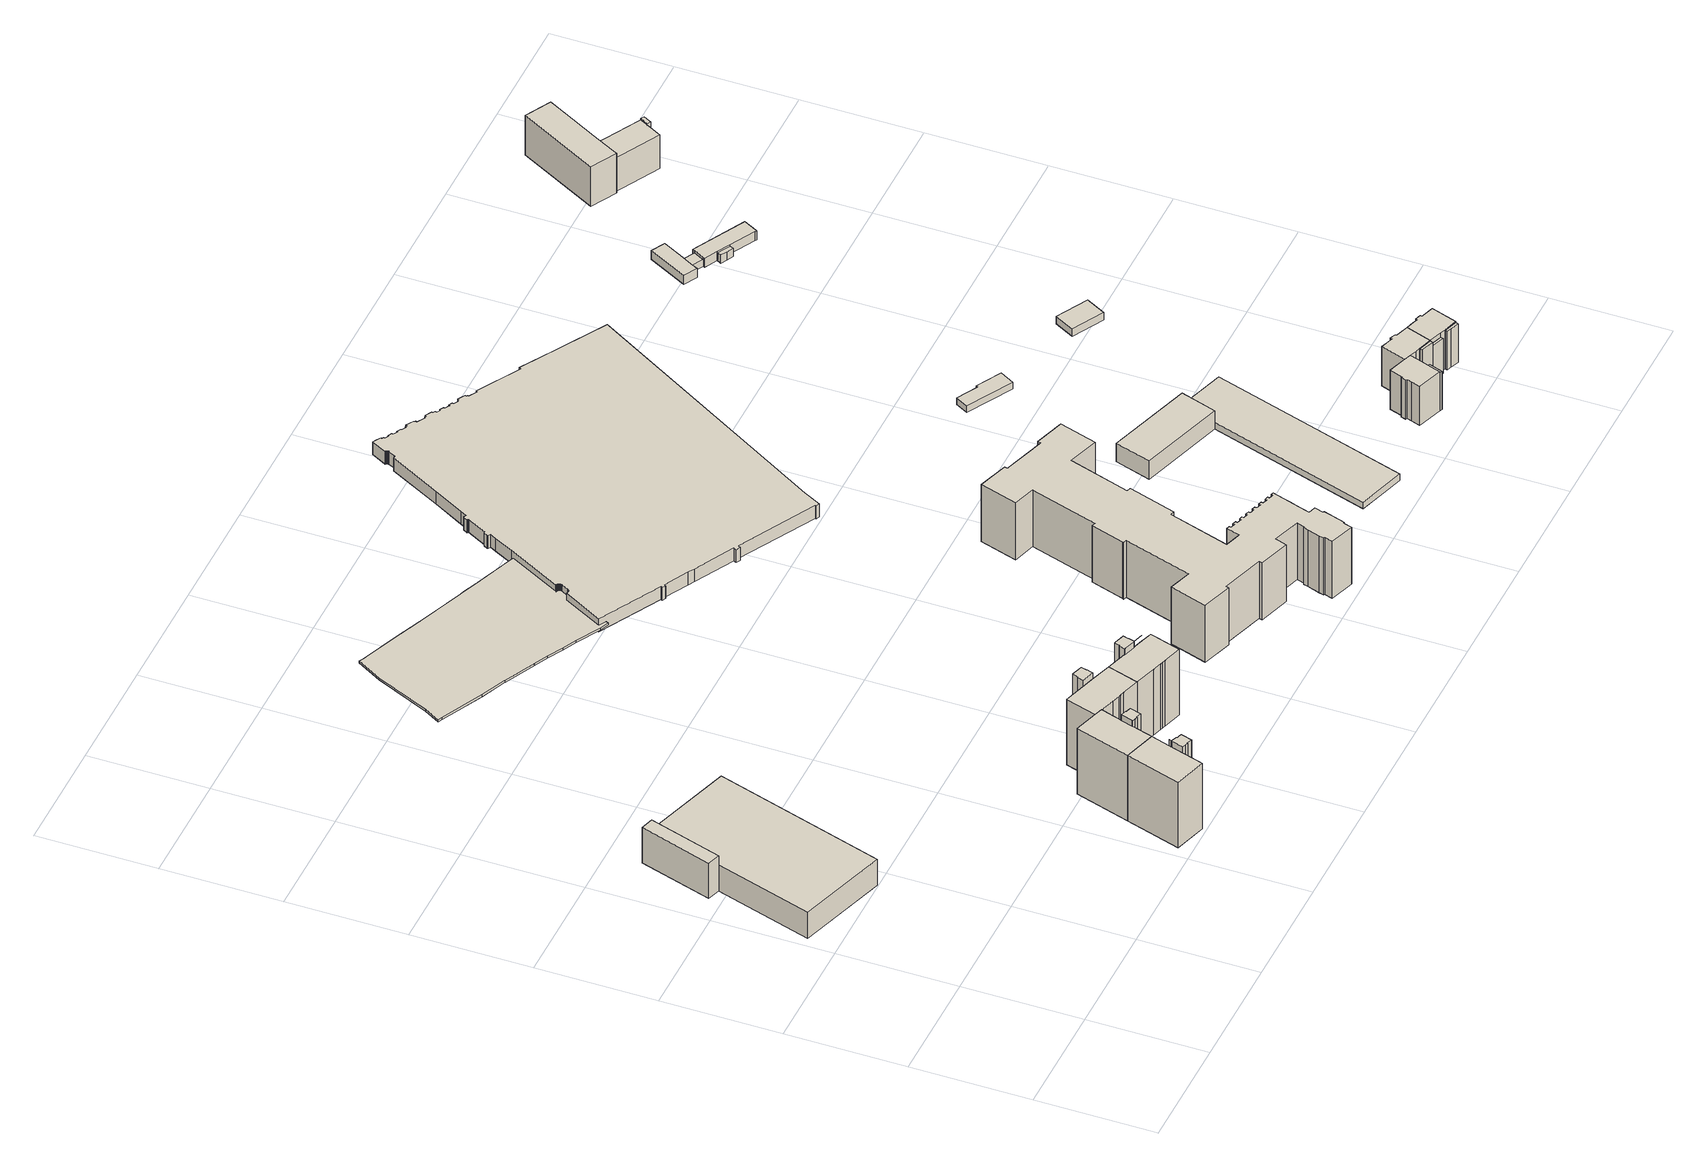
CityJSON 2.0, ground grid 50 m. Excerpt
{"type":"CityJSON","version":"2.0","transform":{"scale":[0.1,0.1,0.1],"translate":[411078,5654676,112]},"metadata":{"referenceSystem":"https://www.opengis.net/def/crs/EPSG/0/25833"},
"CityObjects":{
"building1":{"type":"Building","attributes":{"Gemeindeschluessel":14612000,"Geometrietyp2DReferenz":"3000","function":"31001_2000","roofType":"9999"},"children":["building1-1","building1-2"]},
"building1-1":{"type":"BuildingPart","attributes":{"Dachtyp_tdc":"tdcGableRoof","Dachneigung":22.84,"QualitaetDacherkennung":2,"Geometrietyp2DReferenz":"3000","measuredHeight":19.57,"roofType":"3100"},"parents":["building1"],"geometry":[{"type":"Solid","lod":"1","boundaries":[[[[0,1,2,3,4]],[[5,6,7,8,9]],[[4,6,5,0]],[[3,7,6,4]],[[2,8,7,3]],[[1,9,8,2]],[[0,5,9,1]]]]}]},
"building1-2":{"type":"BuildingPart","attributes":{"Dachtyp_tdc":"tdcFreeFormRoof","Dachneigung":65.31,"QualitaetDacherkennung":4,"Geometrietyp2DReferenz":"3000","measuredHeight":20.06,"roofType":"5000"},"parents":["building1"],"geometry":[{"type":"Solid","lod":"1","boundaries":[[[[10,11,12,13]],[[7,14,15,8]],[[13,14,7,10]],[[12,15,14,13]],[[11,8,15,12]],[[10,7,8,11]]]]}]},
"building2":{"type":"Building","attributes":{"Gemeindeschluessel":14612000,"Geometrietyp2DReferenz":"3000","function":"31001_9998","roofType":"9999"},"children":["building2-1","building2-2"]},
"building2-1":{"type":"BuildingPart","attributes":{"Dachtyp_tdc":"tdcPolyFlatRoof","Dachneigung":0,"QualitaetDacherkennung":68,"Geometrietyp2DReferenz":"3000","measuredHeight":31.64,"roofType":"1000"},"parents":["building2"],"geometry":[{"type":"Solid","lod":"1","boundaries":[[[[16,17,18,19,20,21,22]],[[23,24,25,26,27,28,29]],[[22,24,23,16]],[[21,25,24,22]],[[20,26,25,21]],[[19,27,26,20]],[[18,28,27,19]],[[17,29,28,18]],[[16,23,29,17]]]]}]},
"building2-2":{"type":"BuildingPart","attributes":{"Dachtyp_tdc":"tdcFreeFormRoof","Dachneigung":11.24,"QualitaetDacherkennung":19,"Geometrietyp2DReferenz":"3000","measuredHeight":34.91,"roofType":"5000"},"parents":["building2"],"geometry":[{"type":"Solid","lod":"1","boundaries":[[[[30,31,32,33,34,35,36,37,38,39,40]],[[41,42,43,44,45,46,47,26,48,25,49]],[[40,42,41,30]],[[39,43,42,40]],[[38,44,43,39]],[[37,45,44,38]],[[36,46,45,37]],[[35,47,46,36]],[[34,26,47,35]],[[33,48,26,34]],[[32,25,48,33]],[[31,49,25,32]],[[30,41,49,31]]]]}]},
"building3":{"type":"Building","attributes":{"Gemeindeschluessel":14612000,"Geometrietyp2DReferenz":"3000","function":"31001_9998","roofType":"9999"},"children":["building3-1","building3-2"]},
"building3-1":{"type":"BuildingPart","attributes":{"Dachtyp_tdc":"tdcFreeFormRoof","Dachneigung":11.67,"QualitaetDacherkennung":17,"Geometrietyp2DReferenz":"3000","measuredHeight":34.88,"roofType":"5000"},"parents":["building3"],"geometry":[{"type":"Solid","lod":"1","boundaries":[[[[50,51,52,53,54,55,56,57,58,59,60]],[[61,62,63,64,65,66,67,68,69,70,71]],[[60,62,61,50]],[[59,63,62,60]],[[58,64,63,59]],[[57,65,64,58]],[[56,66,65,57]],[[55,67,66,56]],[[54,68,67,55]],[[53,69,68,54]],[[52,70,69,53]],[[70,52,51,71]],[[50,61,71,51]]]]}]},
"building3-2":{"type":"BuildingPart","attributes":{"Dachtyp_tdc":"tdcPolyFlatRoof","Dachneigung":0,"QualitaetDacherkennung":62,"Geometrietyp2DReferenz":"3000","measuredHeight":31.57,"roofType":"1000"},"parents":["building3"],"geometry":[{"type":"Solid","lod":"1","boundaries":[[[[72,16,22,73,74,75,76,77]],[[78,79,80,81,68,82,24,23]],[[77,79,78,72]],[[76,80,79,77]],[[75,81,80,76]],[[74,68,81,75]],[[73,82,68,74]],[[22,24,82,73]],[[16,23,24,22]],[[72,78,23,16]]]]}]},
"building4":{"type":"Building","attributes":{"Gemeindeschluessel":14612000,"Geometrietyp2DReferenz":"3000","function":"31001_9998","roofType":"9999"},"children":["building4-1","building4-2"]},
"building4-1":{"type":"BuildingPart","attributes":{"Dachtyp_tdc":"tdcPolyFlatRoof","Dachneigung":0,"QualitaetDacherkennung":53,"Geometrietyp2DReferenz":"3000","measuredHeight":31.64,"roofType":"1000"},"parents":["building4"],"geometry":[{"type":"Solid","lod":"1","boundaries":[[[[83,84,85,86,87,88,89,90,91,92,93,94,95]],[[96,97,98,99,100,101,102,103,104,105,106,107,108]],[[95,97,96,83]],[[94,98,97,95]],[[93,99,98,94]],[[92,100,99,93]],[[91,101,100,92]],[[90,102,101,91]],[[89,103,102,90]],[[88,104,103,89]],[[87,105,104,88]],[[86,106,105,87]],[[85,107,106,86]],[[84,108,107,85]],[[83,96,108,84]]]]}]},
"building4-2":{"type":"BuildingPart","attributes":{"Dachtyp_tdc":"tdcPolyFlatRoof","Dachneigung":0,"QualitaetDacherkennung":30,"Geometrietyp2DReferenz":"3000","measuredHeight":34.64,"roofType":"1000"},"parents":["building4"],"geometry":[{"type":"Solid","lod":"1","boundaries":[[[[109,110,111,112,113,114,115,116,117,118]],[[101,119,120,121,122,123,124,125,126,102]],[[118,119,101,109]],[[117,120,119,118]],[[116,121,120,117]],[[115,122,121,116]],[[114,123,122,115]],[[113,124,123,114]],[[112,125,124,113]],[[111,126,125,112]],[[110,102,126,111]],[[109,101,102,110]]]]}]},
"building5":{"type":"Building","attributes":{"Gemeindeschluessel":14612000,"Geometrietyp2DReferenz":"3000","function":"31001_9998","roofType":"9999"},"children":["building5-1","building5-2"]},
"building5-1":{"type":"BuildingPart","attributes":{"Dachtyp_tdc":"tdcFreeFormRoof","Dachneigung":11.95,"QualitaetDacherkennung":26,"Geometrietyp2DReferenz":"3000","measuredHeight":35.01,"roofType":"5000"},"parents":["building5"],"geometry":[{"type":"MultiSurface","lod":"1","boundaries":[[[127,128,129,130,131,132,133,134,135,136,137,138,139,140]],[[141,142,143,144,145,146,147,148,149,150,151,152,153,154]],[[140,142,141,127]],[[144,138,137,145]],[[136,146,145,137]],[[135,147,146,136]],[[134,148,147,135]],[[133,149,148,134]],[[132,150,149,133]],[[131,151,150,132]],[[130,152,151,131]],[[129,153,152,130]],[[128,154,153,129]],[[127,141,154,128]]]}]},
"building5-2":{"type":"BuildingPart","attributes":{"Dachtyp_tdc":"tdcPolyFlatRoof","Dachneigung":0,"QualitaetDacherkennung":48,"Geometrietyp2DReferenz":"3000","measuredHeight":31.64,"roofType":"1000"},"parents":["building5"],"geometry":[{"type":"Solid","lod":"1","boundaries":[[[[88,87,155,156,157,158,159,160,161,162,163,164]],[[104,165,147,143,166,167,168,169,170,171,172,105]],[[164,165,104,88]],[[163,147,165,164]],[[162,143,147,163]],[[161,166,143,162]],[[160,167,166,161]],[[159,168,167,160]],[[158,169,168,159]],[[157,170,169,158]],[[156,171,170,157]],[[155,172,171,156]],[[87,105,172,155]],[[88,104,105,87]]]]}]},
"building6":{"type":"Building","attributes":{"Erfassungsdatum_Objekt":"2021-04-21","BodenHoehe":115.96,"gemHoehe":0,"BauwerkHoehe":1,"Gemeindeschluessel":"14612000","Geometrietyp2DReferenz":"3000","measuredHeight":1,"function":"53001_1800"},"geometry":[{"type":"Solid","lod":"1","boundaries":[[[[173,174,175,176,177,178,179,180,181,182,183,184,185,186,187,188,189,190,191,192,193,194,195,196,197,198,199,200,201]],[[202,203,204,205,206,207,208,209,210,211,212,213,214,215,216,217,218,219,220,221,222,223,224,225,226,227,228,229,230]],[[201,203,202,173]],[[200,204,203,201]],[[199,205,204,200]],[[198,206,205,199]],[[197,207,206,198]],[[196,208,207,197]],[[195,209,208,196]],[[194,210,209,195]],[[193,211,210,194]],[[192,212,211,193]],[[191,213,212,192]],[[190,214,213,191]],[[189,215,214,190]],[[188,216,215,189]],[[187,217,216,188]],[[186,218,217,187]],[[185,219,218,186]],[[184,220,219,185]],[[183,221,220,184]],[[182,222,221,183]],[[181,223,222,182]],[[180,224,223,181]],[[179,225,224,180]],[[178,226,225,179]],[[177,227,226,178]],[[176,228,227,177]],[[175,229,228,176]],[[174,230,229,175]],[[173,202,230,174]]]]}]},
"building7":{"type":"Building","attributes":{"name":"Hochschule für Technik und Wirtschaft Dresden","Dachtyp_tdc":"tdcFreeFormRoof","Gemeindeschluessel":14612000,"Dachneigung":10.9,"QualitaetDacherkennung":4,"Geometrietyp2DReferenz":"3000","measuredHeight":35.47,"function":"31001_3023","roofType":"5000"},"geometry":[{"type":"Solid","lod":"1","boundaries":[[[[231,232,233,234,235,236,237,238,239,240,241,242,243,244,245,246,247,248,249,250,251,252,253,254,255,256,257,258,259,260,261,262,263,264,265,266,267,268,269,270,271,272,273,274,275,276,277,278,279,280,281,282,283,284,285,286,287,288,289,290,291,292,293,294,295,296,297,298,299,300,301,302,303,304,305,306,307,308,309,310,311,312]],[[313,314,315,316,317,318,319,320,321,322,323,324,325,326,327,328,329,330,331,332,333,334,335,336,337,338,339,340,341,342,343,344,345,346,347,348,349,350,351,352,353,354,355,356,357,358,359,360,361,362,363,364,365,366,367,368,369,370,371,372,373,374,375,376,377,378,379,380,381,382,383,384,385,386,387,388,389,390,391,392,393,394]],[[312,314,313,231]],[[311,315,314,312]],[[310,316,315,311]],[[309,317,316,310]],[[308,318,317,309]],[[307,319,318,308]],[[306,320,319,307]],[[305,321,320,306]],[[304,322,321,305]],[[303,323,322,304]],[[302,324,323,303]],[[301,325,324,302]],[[300,326,325,301]],[[299,327,326,300]],[[298,328,327,299]],[[297,329,328,298]],[[296,330,329,297]],[[295,331,330,296]],[[294,332,331,295]],[[293,333,332,294]],[[292,334,333,293]],[[291,335,334,292]],[[290,336,335,291]],[[289,337,336,290]],[[288,338,337,289]],[[287,339,338,288]],[[286,340,339,287]],[[285,341,340,286]],[[284,342,341,285]],[[283,343,342,284]],[[282,344,343,283]],[[281,345,344,282]],[[280,346,345,281]],[[279,347,346,280]],[[278,348,347,279]],[[277,349,348,278]],[[276,350,349,277]],[[275,351,350,276]],[[274,352,351,275]],[[273,353,352,274]],[[272,354,353,273]],[[271,355,354,272]],[[270,356,355,271]],[[269,357,356,270]],[[268,358,357,269]],[[267,359,358,268]],[[266,360,359,267]],[[265,361,360,266]],[[264,362,361,265]],[[263,363,362,264]],[[262,364,363,263]],[[261,365,364,262]],[[260,366,365,261]],[[259,367,366,260]],[[258,368,367,259]],[[257,369,368,258]],[[256,370,369,257]],[[255,371,370,256]],[[254,372,371,255]],[[253,373,372,254]],[[252,374,373,253]],[[251,375,374,252]],[[250,376,375,251]],[[249,377,376,250]],[[248,378,377,249]],[[247,379,378,248]],[[246,380,379,247]],[[245,381,380,246]],[[244,382,381,245]],[[243,383,382,244]],[[242,384,383,243]],[[241,385,384,242]],[[240,386,385,241]],[[239,387,386,240]],[[238,388,387,239]],[[237,389,388,238]],[[236,390,389,237]],[[235,391,390,236]],[[234,392,391,235]],[[233,393,392,234]],[[232,394,393,233]],[[231,313,394,232]]]]}]},
"building8":{"type":"Building","attributes":{"Dachtyp_tdc":"tdcPolyFlatRoof","Gemeindeschluessel":14612000,"Dachneigung":0,"QualitaetDacherkennung":48,"Geometrietyp2DReferenz":"3000","measuredHeight":6.25,"function":"31001_9998","roofType":"1000"},"geometry":[{"type":"Solid","lod":"1","boundaries":[[[[395,396,397,398,399,400,401,402,403,404,405,406,407,408,409,410,411,412,413,414,415,416,417,418,419,420,421,422,423,424,425,426,427,428,429,430,431,432,433,434,435,436,437,438,439,440,441,442,443,444,445,446,447,448,449,450,451,452,453,454,455,456,457,458,459,460,461,462,463,464,465,466,467,468,469,470,471,472,473,474,475,476,477,478,479,480,481,482,483,484,485,486,487,488,489,490,491,492,493,494,495,496,497,498,499,500,501,502,503,504,505,506,507,508,509,510,511,512,513,514,515,516,517,518,519,520,521,522,523,524,525,526,527,528,529,530,531,532,533,534,535,536,537,538,539,540,541,542,543,544,545,546,547,548,549,550,551,552,553,554,555,556,557,558,559,560,561,562,563,564,565,566,567,568,569,570,571]],[[572,573,574,575,576,577,578,579,580,581,582,583,584,585,586,587,588,589,590,591,592,593,594,595,596,597,598,599,600,601,602,603,604,605,606,607,608,609,610,611,612,613,614,615,616,617,618,619,620,621,622,623,624,625,626,627,628,629,630,631,632,633,634,635,636,637,638,639,640,641,642,643,644,645,646,647,648,649,650,651,652,653,654,655,656,657,658,659,660,661,662,663,664,665,666,667,668,669,670,671,672,673,674,675,676,677,678,679,680,681,682,683,684,685,686,687,688,689,690,691,692,693,694,695,696,697,698,699,700,701,702,703,704,705,706,707,708,709,710,711,712,713,714,715,716,717,718,719,720,721,722,723,724,725,726,727,728,729,730,731,732,733,734,735,736,737,738,739,740,741,742,743,744,745,746,747,748]],[[571,573,572,395]],[[570,574,573,571]],[[569,575,574,570]],[[568,576,575,569]],[[567,577,576,568]],[[566,578,577,567]],[[565,579,578,566]],[[564,580,579,565]],[[563,581,580,564]],[[562,582,581,563]],[[561,583,582,562]],[[560,584,583,561]],[[559,585,584,560]],[[558,586,585,559]],[[557,587,586,558]],[[556,588,587,557]],[[555,589,588,556]],[[554,590,589,555]],[[553,591,590,554]],[[552,592,591,553]],[[551,593,592,552]],[[550,594,593,551]],[[549,595,594,550]],[[548,596,595,549]],[[547,597,596,548]],[[546,598,597,547]],[[545,599,598,546]],[[544,600,599,545]],[[543,601,600,544]],[[542,602,601,543]],[[541,603,602,542]],[[540,604,603,541]],[[539,605,604,540]],[[538,606,605,539]],[[537,607,606,538]],[[536,608,607,537]],[[535,609,608,536]],[[534,610,609,535]],[[533,611,610,534]],[[532,612,611,533]],[[531,613,612,532]],[[530,614,613,531]],[[529,615,614,530]],[[528,616,615,529]],[[527,617,616,528]],[[526,618,617,527]],[[525,619,618,526]],[[524,620,619,525]],[[523,621,620,524]],[[522,622,621,523]],[[521,623,622,522]],[[520,624,623,521]],[[519,625,624,520]],[[518,626,625,519]],[[517,627,626,518]],[[516,628,627,517]],[[515,629,628,516]],[[514,630,629,515]],[[513,631,630,514]],[[512,632,631,513]],[[511,633,632,512]],[[510,634,633,511]],[[509,635,634,510]],[[508,636,635,509]],[[507,637,636,508]],[[506,638,637,507]],[[505,639,638,506]],[[504,640,639,505]],[[503,641,640,504]],[[502,642,641,503]],[[501,643,642,502]],[[500,644,643,501]],[[499,645,644,500]],[[498,646,645,499]],[[497,647,646,498]],[[496,648,647,497]],[[495,649,648,496]],[[494,650,649,495]],[[493,651,650,494]],[[492,652,651,493]],[[491,653,652,492]],[[490,654,653,491]],[[489,655,654,490]],[[488,656,655,489]],[[487,657,656,488]],[[486,658,657,487]],[[485,659,658,486]],[[484,660,659,485]],[[483,661,660,484]],[[482,662,661,483]],[[481,663,662,482]],[[480,664,663,481]],[[479,665,664,480]],[[478,666,665,479]],[[477,667,666,478]],[[476,668,667,477]],[[475,669,668,476]],[[474,670,669,475]],[[473,671,670,474]],[[472,672,671,473]],[[471,673,672,472]],[[470,674,673,471]],[[469,675,674,470]],[[468,676,675,469]],[[467,677,676,468]],[[466,678,677,467]],[[465,679,678,466]],[[464,680,679,465]],[[463,681,680,464]],[[462,682,681,463]],[[461,683,682,462]],[[460,684,683,461]],[[459,685,684,460]],[[458,686,685,459]],[[457,687,686,458]],[[456,688,687,457]],[[455,689,688,456]],[[454,690,689,455]],[[453,691,690,454]],[[452,692,691,453]],[[451,693,692,452]],[[450,694,693,451]],[[449,695,694,450]],[[448,696,695,449]],[[447,697,696,448]],[[446,698,697,447]],[[445,699,698,446]],[[444,700,699,445]],[[443,701,700,444]],[[442,702,701,443]],[[441,703,702,442]],[[440,704,703,441]],[[439,705,704,440]],[[438,706,705,439]],[[437,707,706,438]],[[436,708,707,437]],[[435,709,708,436]],[[434,710,709,435]],[[433,711,710,434]],[[432,712,711,433]],[[431,713,712,432]],[[430,714,713,431]],[[429,715,714,430]],[[428,716,715,429]],[[427,717,716,428]],[[426,718,717,427]],[[425,719,718,426]],[[424,720,719,425]],[[423,721,720,424]],[[422,722,721,423]],[[421,723,722,422]],[[420,724,723,421]],[[419,725,724,420]],[[418,726,725,419]],[[417,727,726,418]],[[416,728,727,417]],[[415,729,728,416]],[[414,730,729,415]],[[413,731,730,414]],[[412,732,731,413]],[[411,733,732,412]],[[410,734,733,411]],[[409,735,734,410]],[[408,736,735,409]],[[407,737,736,408]],[[406,738,737,407]],[[405,739,738,406]],[[404,740,739,405]],[[403,741,740,404]],[[402,742,741,403]],[[401,743,742,402]],[[400,744,743,401]],[[399,745,744,400]],[[398,746,745,399]],[[397,747,746,398]],[[396,748,747,397]],[[395,572,748,396]]]]}]},
"building9":{"type":"Building","attributes":{"name":"Hochschule für Technik und Wirtschaft Dresden","Gemeindeschluessel":14612000,"Geometrietyp2DReferenz":"3000","function":"31001_3023","roofType":"9999"},"children":["building9-1","building9-2"]},
"building9-1":{"type":"BuildingPart","attributes":{"Dachtyp_tdc":"tdcFreeFormRoof","Dachneigung":48.19,"QualitaetDacherkennung":2,"Geometrietyp2DReferenz":"3000","measuredHeight":13.25,"roofType":"5000"},"parents":["building9"],"geometry":[{"type":"Solid","lod":"1","boundaries":[[[[749,750,751,752]],[[753,754,755,756]],[[752,754,753,749]],[[751,755,754,752]],[[750,756,755,751]],[[749,753,756,750]]]]}]},
"building9-2":{"type":"BuildingPart","attributes":{"Dachtyp_tdc":"tdcFreeFormRoof","Dachneigung":28.65,"QualitaetDacherkennung":5,"Geometrietyp2DReferenz":"3000","measuredHeight":5.97,"roofType":"5000"},"parents":["building9"],"geometry":[{"type":"Solid","lod":"1","boundaries":[[[[757,758,759,760,761]],[[762,763,753,756,764]],[[761,763,762,757]],[[760,753,763,761]],[[759,756,753,760]],[[758,764,756,759]],[[757,762,764,758]]]]}]},
"building10":{"type":"Building","attributes":{"Dachtyp_tdc":"tdcPolyFlatRoof","Gemeindeschluessel":14612000,"Dachneigung":0,"QualitaetDacherkennung":86,"Geometrietyp2DReferenz":"3000","measuredHeight":3.23,"function":"31001_2000","roofType":"1000"},"geometry":[{"type":"Solid","lod":"1","boundaries":[[[[765,766,767,768,769,770]],[[771,772,773,774,775,776]],[[770,772,771,765]],[[769,773,772,770]],[[768,774,773,769]],[[767,775,774,768]],[[766,776,775,767]],[[765,771,776,766]]]]}]},
"building11":{"type":"Building","attributes":{"Gemeindeschluessel":14612000,"Geometrietyp2DReferenz":"3000","function":"31001_9998","roofType":"9999"},"children":["building11-1","building11-2"]},
"building11-1":{"type":"BuildingPart","attributes":{"Dachtyp_tdc":"tdcPolyFlatRoof","Dachneigung":0,"QualitaetDacherkennung":80,"Geometrietyp2DReferenz":"3000","measuredHeight":18.89,"roofType":"1000"},"parents":["building11"],"geometry":[{"type":"Solid","lod":"1","boundaries":[[[[777,778,779,780,781,782,783,784,785,786,787,788]],[[789,790,791,792,793,794,795,796,797,798,799,800]],[[787,790,789,788]],[[786,791,790,787]],[[785,792,791,786]],[[784,793,792,785]],[[783,794,793,784]],[[782,795,794,783]],[[781,796,795,782]],[[780,797,796,781]],[[779,798,797,780]],[[778,799,798,779]],[[777,800,799,778]],[[788,789,800,777]]]]}]},
"building11-2":{"type":"BuildingPart","attributes":{"Dachtyp_tdc":"tdcPolyFlatRoof","Dachneigung":0,"QualitaetDacherkennung":34,"Geometrietyp2DReferenz":"3000","measuredHeight":18.38,"roofType":"1000"},"parents":["building11"],"geometry":[{"type":"Solid","lod":"1","boundaries":[[[[801,802,803,804]],[[805,806,789,800]],[[804,806,805,801]],[[803,789,806,804]],[[802,800,789,803]],[[801,805,800,802]]]]}]},
"building12":{"type":"Building","attributes":{"Gemeindeschluessel":14612000,"Geometrietyp2DReferenz":"3000","function":"31001_9998","roofType":"9999"},"children":["building12-1","building12-2"]},
"building12-1":{"type":"BuildingPart","attributes":{"Dachtyp_tdc":"tdcPolyFlatRoof","Dachneigung":50.87,"QualitaetDacherkennung":17,"Geometrietyp2DReferenz":"3000","measuredHeight":19.39,"roofType":"2100"},"parents":["building12"],"geometry":[{"type":"Solid","lod":"1","boundaries":[[[[807,808,809,810]],[[811,812,813,814]],[[810,812,811,807]],[[809,813,812,810]],[[808,814,813,809]],[[807,811,814,808]]]]}]},
"building12-2":{"type":"BuildingPart","attributes":{"Dachtyp_tdc":"tdcPolyFlatRoof","Dachneigung":0,"QualitaetDacherkennung":70,"Geometrietyp2DReferenz":"3000","measuredHeight":18.86,"roofType":"1000"},"parents":["building12"],"geometry":[{"type":"Solid","lod":"1","boundaries":[[[[815,816,817,818,819,820,821,822,823,824,825,826]],[[813,812,827,828,829,830,831,832,833,834,835,836]],[[826,812,813,815]],[[825,827,812,826]],[[824,828,827,825]],[[823,829,828,824]],[[822,830,829,823]],[[821,831,830,822]],[[820,832,831,821]],[[819,833,832,820]],[[818,834,833,819]],[[817,835,834,818]],[[816,836,835,817]],[[815,813,836,816]]]]}]},
"building13":{"type":"Building","attributes":{"Gemeindeschluessel":14612000,"Geometrietyp2DReferenz":"3000","function":"31001_9998","roofType":"9999"},"children":["building13-1","building13-2","building13-3"]},
"building13-1":{"type":"BuildingPart","attributes":{"Dachtyp_tdc":"tdcFreeFormRoof","Dachneigung":20.69,"QualitaetDacherkennung":18,"Geometrietyp2DReferenz":"3000","measuredHeight":18.64,"roofType":"5000"},"parents":["building13"],"geometry":[{"type":"Solid","lod":"1","boundaries":[[[[837,838,839,840,841]],[[842,843,844,845,846]],[[841,843,842,837]],[[840,844,843,841]],[[839,845,844,840]],[[838,846,845,839]],[[837,842,846,838]]]]}]},
"building13-2":{"type":"BuildingPart","attributes":{"Dachtyp_tdc":"tdcGableRoof","Dachneigung":68.33,"QualitaetDacherkennung":3,"Geometrietyp2DReferenz":"3000","measuredHeight":20.56,"roofType":"3100"},"parents":["building13"],"geometry":[{"type":"Solid","lod":"1","boundaries":[[[[847,848,849,850]],[[851,814,813,852]],[[850,814,851,847]],[[849,813,814,850]],[[848,852,813,849]],[[847,851,852,848]]]]}]},
"building13-3":{"type":"BuildingPart","attributes":{"Dachtyp_tdc":"tdcPolyFlatRoof","Dachneigung":0,"QualitaetDacherkennung":71,"Geometrietyp2DReferenz":"3000","measuredHeight":18.89,"roofType":"1000"},"parents":["building13"],"geometry":[{"type":"Solid","lod":"1","boundaries":[[[[853,854,855,856,857,858,859,816,815,860,861]],[[845,852,813,836,862,863,864,865,866,867,846]],[[861,845,846,853]],[[860,852,845,861]],[[815,813,852,860]],[[816,836,813,815]],[[859,862,836,816]],[[858,863,862,859]],[[857,864,863,858]],[[856,865,864,857]],[[855,866,865,856]],[[854,867,866,855]],[[853,846,867,854]]]]}]},
"building14":{"type":"Building","attributes":{"Dachtyp_tdc":"tdcPolyFlatRoof","Gemeindeschluessel":14612000,"Dachneigung":0,"QualitaetDacherkennung":80,"Geometrietyp2DReferenz":"3000","measuredHeight":3.61,"function":"31001_2000","roofType":"1000"},"geometry":[{"type":"Solid","lod":"1","boundaries":[[[[868,869,870,871]],[[872,873,874,875]],[[871,873,872,868]],[[870,874,873,871]],[[869,875,874,870]],[[868,872,875,869]]]]}]},
"building15":{"type":"Building","attributes":{"Dachtyp_tdc":"tdcPolyFlatRoof","Gemeindeschluessel":14612000,"Dachneigung":5.51,"QualitaetDacherkennung":77,"Geometrietyp2DReferenz":"3000","measuredHeight":4.59,"function":"31001_9998","roofType":"2100"},"geometry":[{"type":"Solid","lod":"1","boundaries":[[[[876,877,878,879,880,881,882]],[[883,884,885,886,887,888,889]],[[882,884,883,876]],[[881,885,884,882]],[[880,886,885,881]],[[879,887,886,880]],[[878,888,887,879]],[[877,889,888,878]],[[876,883,889,877]]]]}]},
"building16":{"type":"Building","attributes":{"Gemeindeschluessel":14612000,"Geometrietyp2DReferenz":"3000","function":"31001_9998","roofType":"9999"},"children":["building16-1","building16-2","building16-3"]},
"building16-1":{"type":"BuildingPart","attributes":{"Dachtyp_tdc":"tdcPolyFlatRoof","Dachneigung":5.64,"QualitaetDacherkennung":82,"Geometrietyp2DReferenz":"3000","measuredHeight":4.72,"roofType":"2100"},"parents":["building16"],"geometry":[{"type":"Solid","lod":"1","boundaries":[[[[890,891,892,893,894,895,896,897,898,899]],[[900,901,902,903,904,905,906,907,908,909]],[[899,900,909,890]],[[898,901,900,899]],[[897,902,901,898]],[[896,903,902,897]],[[895,904,903,896]],[[894,905,904,895]],[[893,906,905,894]],[[892,907,906,893]],[[891,908,907,892]],[[890,909,908,891]]]]}]},
"building16-2":{"type":"BuildingPart","attributes":{"Dachtyp_tdc":"tdcPolyFlatRoof","Dachneigung":6.13,"QualitaetDacherkennung":78,"Geometrietyp2DReferenz":"3000","measuredHeight":3.54,"roofType":"2100"},"parents":["building16"],"geometry":[{"type":"Solid","lod":"1","boundaries":[[[[910,911,912,913,914]],[[903,902,915,916,917]],[[914,902,903,910]],[[913,915,902,914]],[[912,916,915,913]],[[911,917,916,912]],[[910,903,917,911]]]]}]},
"building16-3":{"type":"BuildingPart","attributes":{"Dachtyp_tdc":"tdcPolyFlatRoof","Dachneigung":0,"QualitaetDacherkennung":51,"Geometrietyp2DReferenz":"3000","measuredHeight":3.97,"roofType":"1000"},"parents":["building16"],"geometry":[{"type":"Solid","lod":"1","boundaries":[[[[918,919,920,921,922]],[[923,924,925,900,909]],[[922,923,909,918]],[[921,924,923,922]],[[920,925,924,921]],[[919,900,925,920]],[[918,909,900,919]]]]}]},
"building17":{"type":"Building","attributes":{"Dachtyp_tdc":"tdcPolyFlatRoof","Gemeindeschluessel":14612000,"Dachneigung":0,"QualitaetDacherkennung":73,"Geometrietyp2DReferenz":"3000","measuredHeight":19,"function":"31001_9998","roofType":"1000"},"geometry":[{"type":"Solid","lod":"1","boundaries":[[[[926,927,928,929,930,931]],[[932,933,934,935,936,937]],[[931,933,932,926]],[[930,934,933,931]],[[929,935,934,930]],[[928,936,935,929]],[[927,937,936,928]],[[926,932,937,927]]]]}]},
"building18":{"type":"Building","attributes":{"Gemeindeschluessel":14612000,"Geometrietyp2DReferenz":"3000","function":"31001_9998","roofType":"9999"},"children":["building18-1","building18-2"]},
"building18-1":{"type":"BuildingPart","attributes":{"Dachtyp_tdc":"tdcPolyFlatRoof","Dachneigung":0,"QualitaetDacherkennung":49,"Geometrietyp2DReferenz":"3000","measuredHeight":16.17,"roofType":"1000"},"parents":["building18"],"geometry":[{"type":"Solid","lod":"1","boundaries":[[[[938,939,940,941,942]],[[943,944,945,946,947]],[[942,944,943,938]],[[941,945,944,942]],[[940,946,945,941]],[[939,947,946,940]],[[938,943,947,939]]]]}]},
"building18-2":{"type":"BuildingPart","attributes":{"Dachtyp_tdc":"tdcFreeFormRoof","Dachneigung":37.63,"QualitaetDacherkennung":13,"Geometrietyp2DReferenz":"3000","measuredHeight":17.1,"roofType":"5000"},"parents":["building18"],"geometry":[{"type":"Solid","lod":"1","boundaries":[[[[948,949,950,951]],[[945,952,953,946]],[[951,952,945,948]],[[950,953,952,951]],[[949,946,953,950]],[[948,945,946,949]]]]}]}
},
"vertices":[
[392,993,156],[617,1709,156],[235,1830,156],[138,1522,156],[10,1114,156],[392,993,31],[10,1114,31],[138,1522,31],[235,1830,31],[617,1709,31],
[138,1522,201],[235,1830,201],[181,1846,201],[84,1539,201],[84,1539,31],[181,1846,31],
[1095,280,341],[1023,49,341],[1158,8,341],[1164,28,341],[1185,97,341],[1205,160,341],[1230,239,341],[1095,280,25],[1230,239,25],[1205,160,25],[1185,97,25],[1164,28,25],[1158,8,25],[1023,49,25],
[1227,140,370],[1202,149,370],[1205,160,370],[1200,145,370],[1185,97,370],[1200,92,370],[1211,88,370],[1212,90,370],[1235,82,370],[1250,130,370],[1226,137,370],[1227,140,25],[1226,137,25],[1250,130,25],[1235,82,25],[1212,90,25],[1211,88,25],[1200,92,25],[1200,145,25],[1202,149,25],
[1299,372,367],[1274,380,367],[1273,377,367],[1258,330,367],[1257,327,367],[1271,322,367],[1282,319,367],[1283,322,367],[1306,314,367],[1321,362,367],[1298,369,367],[1299,372,25],[1298,369,25],[1321,362,25],[1306,314,25],[1283,322,25],[1282,319,25],[1271,322,25],[1257,327,25],[1258,330,25],[1273,377,25],[1274,380,25],
[1168,512,341],[1236,260,341],[1257,327,341],[1286,421,341],[1302,470,341],[1269,481,341],[1168,512,25],[1269,481,25],[1302,470,25],[1286,421,25],[1236,260,25],
[1363,451,340],[1399,440,340],[1410,437,340],[1426,432,340],[1500,409,340],[1541,540,340],[1498,554,340],[1454,568,340],[1401,584,340],[1349,600,340],[1310,612,340],[1269,481,340],[1302,470,340],[1363,451,24],[1302,470,24],[1269,481,24],[1310,612,24],[1349,600,24],[1401,584,24],[1454,568,24],[1498,554,24],[1541,540,24],[1500,409,24],[1426,432,24],[1410,437,24],[1399,440,24],
[1401,584,370],[1454,568,370],[1458,581,370],[1462,594,370],[1460,595,370],[1467,619,370],[1423,633,370],[1419,634,370],[1411,610,370],[1409,610,370],[1409,610,24],[1411,610,24],[1419,634,24],[1423,633,24],[1467,619,24],[1460,595,24],[1462,594,24],[1458,581,24],
[1688,508,366],[1692,521,366],[1690,522,366],[1697,546,366],[1652,560,366],[1649,561,366],[1642,537,366],[1639,538,366],[1631,512,366],[1634,511,366],[1682,496,366],[1684,496,366],[1726,483,366],[1685,496,366],[1688,508,24],[1685,496,24],[1726,483,24],[1684,496,24],[1682,496,24],[1634,511,24],[1631,512,24],[1639,538,24],[1642,537,24],[1649,561,24],[1652,560,24],[1697,546,24],[1690,522,24],[1692,521,24],
[1592,380,340],[1631,368,340],[1641,365,340],[1655,360,340],[1733,336,340],[1766,441,340],[1774,468,340],[1726,483,340],[1631,512,340],[1580,528,340],[1580,528,24],[1774,468,24],[1766,441,24],[1733,336,24],[1655,360,24],[1641,365,24],[1631,368,24],[1592,380,24],
[635,2849,50],[653,2840,50],[831,2754,50],[939,2708,50],[939,2707,50],[1072,2643,50],[1129,2615,50],[1194,2580,50],[1252,2551,50],[1353,2495,50],[1390,2480,50],[1425,2557,50],[1555,2790,50],[1629,2937,50],[1592,2952,50],[1519,2980,50],[1489,2991,50],[1422,3016,50],[1415,3019,50],[1354,3043,50],[1337,3049,50],[1268,3076,50],[1149,3122,50],[1133,3128,50],[1016,3176,50],[855,3239,50],[837,3248,50],[776,3144,50],[672,2915,50],[635,2849,40],[672,2915,40],[776,3144,40],[837,3248,40],[855,3239,40],[1016,3176,40],[1133,3128,40],[1149,3122,40],[1268,3076,40],[1337,3049,40],[1354,3043,40],[1415,3019,40],[1422,3016,40],[1489,2991,40],[1519,2980,40],[1592,2952,40],[1629,2937,40],[1555,2790,40],[1425,2557,40],[1390,2480,40],[1353,2495,40],[1252,2551,40],[1194,2580,40],[1129,2615,40],[1072,2643,40],[939,2707,40],[939,2708,40],[831,2754,40],[653,2840,40],
[2584,106,296],[2573,70,296],[2676,36,296],[2688,74,296],[2692,72,296],[2699,92,296],[2715,143,296],[2721,164,296],[2717,166,296],[2729,204,296],[2696,214,296],[2716,277,296],[2724,301,296],[2727,310,296],[2747,373,296],[2748,372,296],[2750,379,296],[2738,383,296],[2735,375,296],[2716,381,296],[2719,389,296],[2704,393,296],[2702,385,296],[2681,392,296],[2683,400,296],[2670,404,296],[2667,396,296],[2646,403,296],[2648,411,296],[2634,416,296],[2631,408,296],[2611,414,296],[2614,422,296],[2599,427,296],[2597,419,296],[2576,426,296],[2578,434,296],[2564,438,296],[2561,430,296],[2541,437,296],[2543,445,296],[2528,450,296],[2526,442,296],[2506,448,296],[2508,456,296],[2495,460,296],[2476,403,296],[2408,425,296],[2491,684,296],[2509,678,296],[2573,878,296],[2555,884,296],[2637,1141,296],[2768,1099,296],[2818,1257,296],[2692,1297,296],[2687,1284,296],[2505,1343,296],[2509,1355,296],[2382,1396,296],[2332,1238,296],[2427,1208,296],[2336,922,296],[2322,927,296],[2277,787,296],[2275,782,296],[2289,778,296],[2198,491,296],[2104,521,296],[2054,364,296],[2180,323,296],[2184,335,296],[2364,277,296],[2360,262,296],[2491,220,296],[2507,269,296],[2624,232,296],[2613,198,296],[2608,200,296],[2602,179,296],[2585,127,296],[2579,108,296],[2584,106,22],[2579,108,22],[2585,127,22],[2602,179,22],[2608,200,22],[2613,198,22],[2624,232,22],[2507,269,22],[2491,220,22],[2360,262,22],[2364,277,22],[2184,335,22],[2180,323,22],[2054,364,22],[2104,521,22],[2198,491,22],[2289,778,22],[2275,782,22],[2277,787,22],[2322,927,22],[2336,922,22],[2427,1208,22],[2332,1238,22],[2382,1396,22],[2509,1355,22],[2505,1343,22],[2687,1284,22],[2692,1297,22],[2818,1257,22],[2768,1099,22],[2637,1141,22],[2555,884,22],[2573,878,22],[2509,678,22],[2491,684,22],[2408,425,22],[2476,403,22],[2495,460,22],[2508,456,22],[2506,448,22],[2526,442,22],[2528,450,22],[2543,445,22],[2541,437,22],[2561,430,22],[2564,438,22],[2578,434,22],[2576,426,22],[2597,419,22],[2599,427,22],[2614,422,22],[2611,414,22],[2631,408,22],[2634,416,22],[2648,411,22],[2646,403,22],[2667,396,22],[2670,404,22],[2683,400,22],[2681,392,22],[2702,385,22],[2704,393,22],[2719,389,22],[2716,381,22],[2735,375,22],[2738,383,22],[2750,379,22],[2748,372,22],[2747,373,22],[2727,310,22],[2724,301,22],[2716,277,22],[2696,214,22],[2729,204,22],[2717,166,22],[2721,164,22],[2715,143,22],[2699,92,22],[2692,72,22],[2688,74,22],[2676,36,22],[2573,70,22],
[2024,3650,81],[2009,3659,81],[1991,3669,81],[1957,3605,81],[1958,3605,81],[1959,3605,81],[1959,3604,81],[1960,3604,81],[1961,3603,81],[1961,3602,81],[1962,3602,81],[1962,3601,81],[1963,3600,81],[1963,3599,81],[1963,3598,81],[1963,3597,81],[1963,3596,81],[1963,3595,81],[1963,3594,81],[1963,3593,81],[1962,3593,81],[1962,3592,81],[1961,3591,81],[1949,3567,81],[1949,3566,81],[1948,3565,81],[1947,3564,81],[1946,3563,81],[1945,3563,81],[1944,3562,81],[1943,3562,81],[1942,3561,81],[1941,3561,81],[1940,3561,81],[1939,3561,81],[1938,3561,81],[1937,3562,81],[1936,3562,81],[1935,3562,81],[1935,3563,81],[1934,3563,81],[1816,3344,81],[1744,3213,81],[1730,3188,81],[1720,3193,81],[1719,3191,81],[1717,3192,81],[1707,3174,81],[1710,3173,81],[1709,3172,81],[1712,3170,81],[1667,3088,81],[1665,3089,81],[1664,3088,81],[1662,3089,81],[1652,3071,81],[1654,3070,81],[1653,3068,81],[1663,3063,81],[1649,3036,81],[1607,2956,81],[1486,2730,81],[1488,2729,81],[1487,2727,81],[1488,2727,81],[1489,2726,81],[1490,2726,81],[1491,2725,81],[1492,2724,81],[1493,2724,81],[1493,2723,81],[1494,2722,81],[1494,2721,81],[1495,2721,81],[1495,2719,81],[1496,2718,81],[1496,2717,81],[1496,2716,81],[1496,2715,81],[1496,2714,81],[1496,2713,81],[1496,2712,81],[1496,2711,81],[1496,2710,81],[1495,2709,81],[1495,2708,81],[1494,2707,81],[1478,2679,81],[1478,2678,81],[1478,2677,81],[1477,2677,81],[1477,2676,81],[1476,2675,81],[1475,2674,81],[1474,2673,81],[1473,2672,81],[1472,2672,81],[1471,2671,81],[1470,2671,81],[1469,2671,81],[1467,2671,81],[1466,2671,81],[1465,2671,81],[1464,2671,81],[1463,2671,81],[1462,2672,81],[1461,2672,81],[1460,2673,81],[1459,2673,81],[1458,2674,81],[1457,2671,81],[1454,2673,81],[1365,2508,81],[1626,2366,81],[1622,2359,81],[1636,2352,81],[1639,2359,81],[1740,2304,81],[1767,2290,81],[1933,2201,81],[1927,2190,81],[1945,2180,81],[1951,2191,81],[2275,2016,81],[2273,2012,81],[2288,2005,81],[2327,2079,81],[2946,3125,81],[2730,3251,81],[2592,3332,81],[2588,3324,81],[2407,3428,81],[2404,3422,81],[2369,3442,81],[2372,3446,81],[2365,3449,81],[2369,3455,81],[2359,3461,81],[2338,3473,81],[2335,3467,81],[2330,3470,81],[2327,3466,81],[2306,3478,81],[2309,3482,81],[2295,3490,81],[2292,3485,81],[2270,3498,81],[2273,3502,81],[2257,3511,81],[2254,3507,81],[2237,3517,81],[2240,3523,81],[2230,3529,81],[2232,3533,81],[2206,3548,81],[2202,3542,81],[2195,3546,81],[2193,3542,81],[2158,3562,81],[2161,3568,81],[2155,3572,81],[2157,3575,81],[2127,3593,81],[2123,3587,81],[2117,3591,81],[2115,3586,81],[2095,3598,81],[2097,3601,81],[2081,3610,81],[2079,3606,81],[2059,3618,81],[2061,3623,81],[2046,3631,81],[2044,3627,81],[2026,3637,81],[2029,3641,81],[2021,3646,81],[2024,3650,19],[2021,3646,19],[2029,3641,19],[2026,3637,19],[2044,3627,19],[2046,3631,19],[2061,3623,19],[2059,3618,19],[2079,3606,19],[2081,3610,19],[2097,3601,19],[2095,3598,19],[2115,3586,19],[2117,3591,19],[2123,3587,19],[2127,3593,19],[2157,3575,19],[2155,3572,19],[2161,3568,19],[2158,3562,19],[2193,3542,19],[2195,3546,19],[2202,3542,19],[2206,3548,19],[2232,3533,19],[2230,3529,19],[2240,3523,19],[2237,3517,19],[2254,3507,19],[2257,3511,19],[2273,3502,19],[2270,3498,19],[2292,3485,19],[2295,3490,19],[2309,3482,19],[2306,3478,19],[2327,3466,19],[2330,3470,19],[2335,3467,19],[2338,3473,19],[2359,3461,19],[2369,3455,19],[2365,3449,19],[2372,3446,19],[2369,3442,19],[2404,3422,19],[2407,3428,19],[2588,3324,19],[2592,3332,19],[2730,3251,19],[2946,3125,19],[2327,2079,19],[2288,2005,19],[2273,2012,19],[2275,2016,19],[1951,2191,19],[1945,2180,19],[1927,2190,19],[1933,2201,19],[1767,2290,19],[1740,2304,19],[1639,2359,19],[1636,2352,19],[1622,2359,19],[1626,2366,19],[1365,2508,19],[1454,2673,19],[1457,2671,19],[1458,2674,19],[1459,2673,19],[1460,2673,19],[1461,2672,19],[1462,2672,19],[1463,2671,19],[1464,2671,19],[1465,2671,19],[1466,2671,19],[1467,2671,19],[1469,2671,19],[1470,2671,19],[1471,2671,19],[1472,2672,19],[1473,2672,19],[1474,2673,19],[1475,2674,19],[1476,2675,19],[1477,2676,19],[1477,2677,19],[1478,2677,19],[1478,2678,19],[1478,2679,19],[1494,2707,19],[1495,2708,19],[1495,2709,19],[1496,2710,19],[1496,2711,19],[1496,2712,19],[1496,2713,19],[1496,2714,19],[1496,2715,19],[1496,2716,19],[1496,2717,19],[1496,2718,19],[1495,2719,19],[1495,2721,19],[1494,2721,19],[1494,2722,19],[1493,2723,19],[1493,2724,19],[1492,2724,19],[1491,2725,19],[1490,2726,19],[1489,2726,19],[1488,2727,19],[1487,2727,19],[1488,2729,19],[1486,2730,19],[1607,2956,19],[1649,3036,19],[1663,3063,19],[1653,3068,19],[1654,3070,19],[1652,3071,19],[1662,3089,19],[1664,3088,19],[1665,3089,19],[1667,3088,19],[1712,3170,19],[1709,3172,19],[1710,3173,19],[1707,3174,19],[1717,3192,19],[1719,3191,19],[1720,3193,19],[1730,3188,19],[1744,3213,19],[1816,3344,19],[1934,3563,19],[1935,3563,19],[1935,3562,19],[1936,3562,19],[1937,3562,19],[1938,3561,19],[1939,3561,19],[1940,3561,19],[1941,3561,19],[1942,3561,19],[1943,3562,19],[1944,3562,19],[1945,3563,19],[1946,3563,19],[1947,3564,19],[1948,3565,19],[1949,3566,19],[1949,3567,19],[1961,3591,19],[1962,3592,19],[1962,3593,19],[1963,3593,19],[1963,3594,19],[1963,3595,19],[1963,3596,19],[1963,3597,19],[1963,3598,19],[1963,3599,19],[1963,3600,19],[1962,3601,19],[1962,3602,19],[1961,3602,19],[1961,3603,19],[1960,3604,19],[1959,3604,19],[1959,3605,19],[1958,3605,19],[1957,3605,19],[1991,3669,19],[2009,3659,19],
[3303,841,117],[3351,992,117],[2990,1107,117],[2942,955,117],[3303,841,29],[2942,955,29],[2990,1107,29],[3351,992,29],
[3289,95,60],[3553,928,60],[3351,992,60],[3303,841,60],[3087,159,60],[3289,95,29],[3087,159,29],[3553,928,29],
[3041,1725,61],[3232,1620,61],[3266,1681,61],[3161,1738,61],[3157,1730,61],[3070,1778,61],[3041,1725,29],[3070,1778,29],[3157,1730,29],[3161,1738,29],[3266,1681,29],[3232,1620,29],
[3736,170,218],[3744,194,218],[3763,248,218],[3733,259,218],[3656,284,218],[3637,229,218],[3631,231,218],[3624,209,218],[3630,207,218],[3623,186,218],[3610,147,218],[3716,111,218],[3716,111,29],[3610,147,29],[3623,186,29],[3630,207,29],[3624,209,29],[3631,231,29],[3637,229,29],[3656,284,29],[3733,259,29],[3763,248,29],[3744,194,29],[3736,170,29],
[3748,165,212],[3736,170,212],[3716,111,212],[3728,107,212],[3748,165,29],[3728,107,29],
[3810,221,215],[3867,202,215],[3870,213,215],[3814,231,215],[3810,221,28],[3814,231,28],[3870,213,28],[3867,202,28],
[3870,213,217],[3907,321,217],[3850,340,217],[3852,346,217],[3828,355,217],[3825,347,217],[3805,354,217],[3770,365,217],[3733,259,217],[3763,248,217],[3793,238,217],[3814,231,217],[3793,238,28],[3763,248,28],[3733,259,28],[3770,365,28],[3805,354,28],[3825,347,28],[3828,355,28],[3852,346,28],[3850,340,28],[3907,321,28],
[4003,156,213],[4007,167,213],[3949,186,213],[3946,176,213],[3967,169,213],[4003,156,28],[3967,169,28],[3946,176,28],[3949,186,28],[4007,167,28],
[3923,183,196],[3926,194,196],[3870,213,196],[3867,202,196],[3923,183,28],[3926,194,28],
[4007,167,217],[4044,276,217],[3987,295,217],[3989,302,217],[3965,310,217],[3963,303,217],[3942,310,217],[3926,194,217],[3949,186,217],[3942,310,28],[3963,303,28],[3965,310,28],[3989,302,28],[3987,295,28],[4044,276,28],
[3773,1544,64],[3642,1615,64],[3597,1532,64],[3728,1461,64],[3773,1544,28],[3728,1461,28],[3597,1532,28],[3642,1615,28],
[3411,2982,60],[3426,3010,60],[3435,3026,60],[3483,3116,60],[3426,3146,60],[3338,2980,60],[3394,2950,60],[3411,2982,18],[3394,2950,18],[3338,2980,18],[3426,3146,18],[3483,3116,18],[3435,3026,18],[3426,3010,18],
[3566,2890,60],[3674,2832,60],[3679,2829,60],[3682,2834,60],[3712,2890,60],[3491,3007,60],[3487,2998,60],[3463,2954,60],[3459,2947,60],[3514,2918,60],[3514,2918,17],[3459,2947,17],[3463,2954,17],[3487,2998,17],[3491,3007,17],[3712,2890,17],[3682,2834,17],[3679,2829,17],[3674,2832,17],[3566,2890,17],
[3487,2998,49],[3435,3026,49],[3426,3010,49],[3411,2982,49],[3463,2954,49],[3411,2982,17],[3426,3010,17],[3435,3026,17],
[3566,2890,56],[3514,2918,56],[3504,2900,56],[3531,2886,56],[3557,2872,56],[3557,2872,17],[3531,2886,17],[3504,2900,17],
[3745,3430,204],[3798,3530,204],[3917,3751,204],[3809,3809,204],[3627,3471,204],[3735,3413,204],[3745,3430,14],[3735,3413,14],[3627,3471,14],[3809,3809,14],[3917,3751,14],[3798,3530,14],
[3745,3430,162],[3941,3324,162],[3976,3389,162],[3995,3424,162],[3798,3530,162],[3745,3430,1],[3798,3530,1],[3995,3424,1],[3976,3389,1],[3941,3324,1],
[3995,3424,168],[3976,3389,168],[3991,3381,168],[4010,3416,168],[4010,3416,1],[3991,3381,1]
]}
